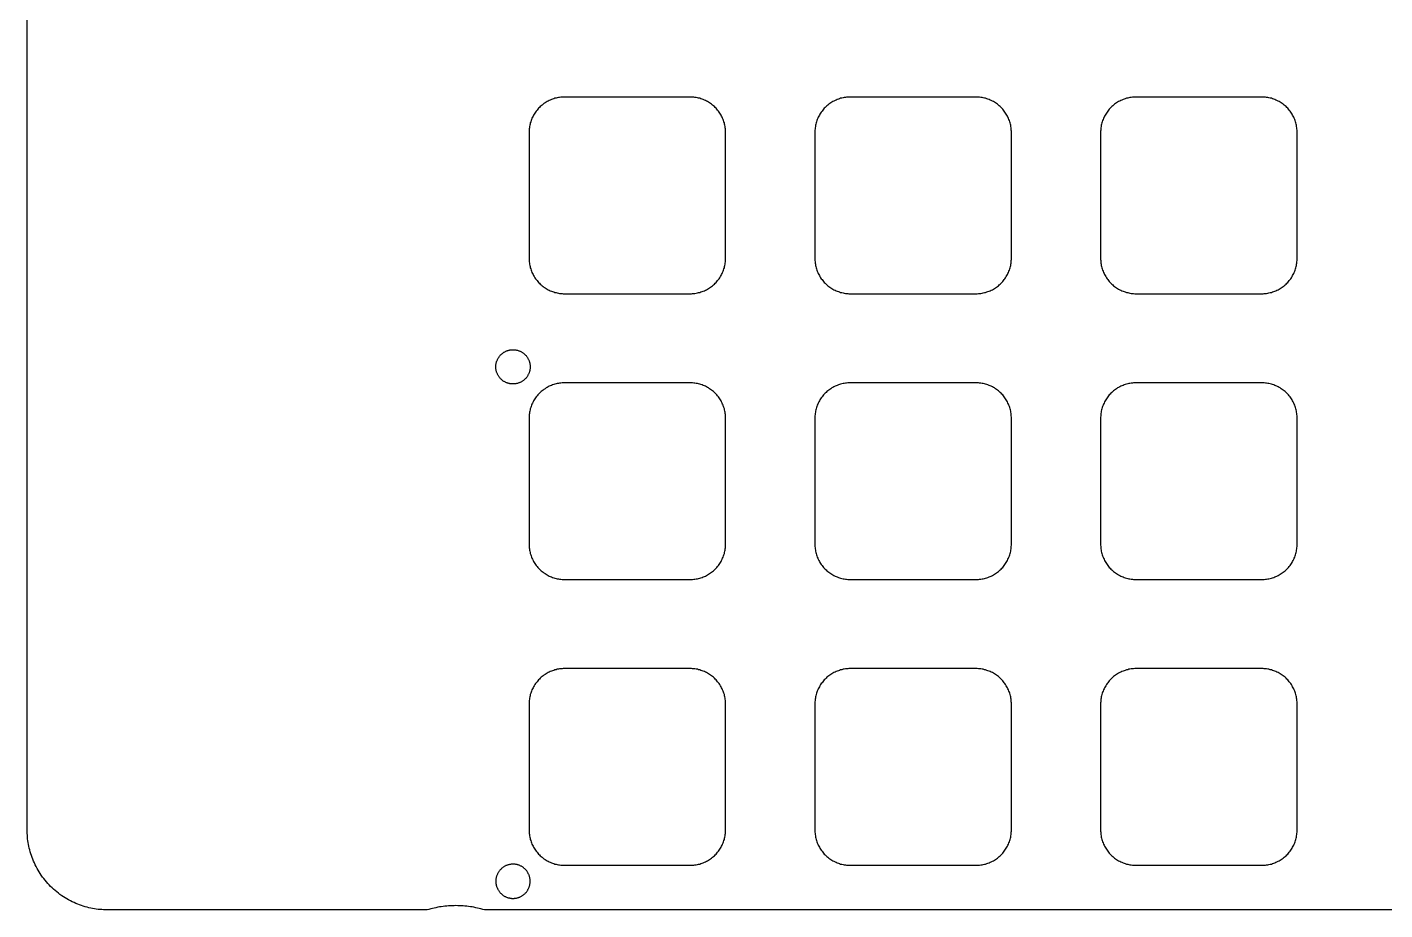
# Model space of a CAD drawing. Header units: millimetres. Extents: x -4 to 14, y 0 to 16.8.
# Drawn here: x -4 to 7.88, y 0 to 7.72 of the extents above; entities that cross this region are included whole.
import ezdxf

# ---------------------------------------------------------------- set-up
doc = ezdxf.new("R2010")
doc.units = ezdxf.units.MM
doc.header["$MEASUREMENT"] = 0
doc.layers.add('plot', color=254, linetype='Continuous', true_color=0xc6e0ff)

msp = doc.modelspace()

# ---------------------------------------------------------------- linework, layer by layer
at = {"layer": 'plot'}
for points in [[(-0.5, 0), (-3.3, 0), (-3.316, 0), (-3.331, 0.001), (-3.347, 0.002), (-3.363, 0.003), (-3.379, 0.004), (-3.395, 0.006), (-3.411, 0.009), (-3.427, 0.012), (-3.444, 0.015), (-3.46, 0.019), (-3.476, 0.023), (-3.493, 0.027), (-3.509, 0.032), (-3.525, 0.037), (-3.541, 0.043), (-3.558, 0.049), (-3.574, 0.056), (-3.59, 0.063), (-3.606, 0.07), (-3.622, 0.078), (-3.637, 0.087), (-3.653, 0.095), (-3.668, 0.104), (-3.683, 0.114), (-3.698, 0.124), (-3.713, 0.135), (-3.727, 0.145), (-3.741, 0.157), (-3.755, 0.168), (-3.769, 0.18), (-3.782, 0.192), (-3.795, 0.205), (-3.808, 0.218), (-3.82, 0.231), (-3.832, 0.245), (-3.843, 0.259), (-3.855, 0.273), (-3.865, 0.287), (-3.876, 0.302), (-3.886, 0.317), (-3.896, 0.332), (-3.905, 0.347), (-3.913, 0.363), (-3.922, 0.378), (-3.93, 0.394), (-3.937, 0.41), (-3.944, 0.426), (-3.951, 0.442), (-3.957, 0.459), (-3.963, 0.475), (-3.968, 0.491), (-3.973, 0.507), (-3.977, 0.524), (-3.981, 0.54), (-3.985, 0.556), (-3.988, 0.573), (-3.991, 0.589), (-3.994, 0.605), (-3.996, 0.621), (-3.997, 0.637), (-3.998, 0.653), (-3.999, 0.669), (-4, 0.684), (-4, 0.7), (-4, 16.148)], [(0.7, 7.11), (0.689, 7.11), (0.679, 7.109), (0.668, 7.108), (0.658, 7.107), (0.647, 7.105), (0.637, 7.104), (0.627, 7.101), (0.616, 7.099), (0.606, 7.095), (0.596, 7.092), (0.586, 7.088), (0.576, 7.084), (0.567, 7.08), (0.557, 7.075), (0.548, 7.07), (0.539, 7.065), (0.53, 7.059), (0.521, 7.053), (0.513, 7.047), (0.504, 7.04), (0.496, 7.034), (0.488, 7.027), (0.481, 7.019), (0.473, 7.012), (0.466, 7.004), (0.46, 6.996), (0.453, 6.987), (0.447, 6.979), (0.441, 6.97), (0.435, 6.961), (0.43, 6.952), (0.425, 6.943), (0.42, 6.933), (0.416, 6.924), (0.412, 6.914), (0.408, 6.904), (0.405, 6.894), (0.401, 6.884), (0.399, 6.873), (0.396, 6.863), (0.395, 6.853), (0.393, 6.842), (0.392, 6.832), (0.391, 6.821), (0.39, 6.811), (0.39, 6.8)], [(1.8, 7.11), (0.7, 7.11)], [(2.11, 6.8), (2.11, 6.811), (2.109, 6.821), (2.108, 6.832), (2.107, 6.842), (2.105, 6.853), (2.104, 6.863), (2.101, 6.873), (2.099, 6.884), (2.095, 6.894), (2.092, 6.904), (2.088, 6.914), (2.084, 6.924), (2.08, 6.933), (2.075, 6.943), (2.07, 6.952), (2.065, 6.961), (2.059, 6.97), (2.053, 6.979), (2.047, 6.987), (2.04, 6.996), (2.034, 7.004), (2.027, 7.012), (2.019, 7.019), (2.012, 7.027), (2.004, 7.034), (1.996, 7.04), (1.987, 7.047), (1.979, 7.053), (1.97, 7.059), (1.961, 7.065), (1.952, 7.07), (1.943, 7.075), (1.933, 7.08), (1.924, 7.084), (1.914, 7.088), (1.904, 7.092), (1.894, 7.095), (1.884, 7.099), (1.873, 7.101), (1.863, 7.104), (1.853, 7.105), (1.842, 7.107), (1.832, 7.108), (1.821, 7.109), (1.811, 7.11), (1.8, 7.11)], [(3.2, 7.11), (3.189, 7.11), (3.179, 7.109), (3.168, 7.108), (3.158, 7.107), (3.147, 7.105), (3.137, 7.104), (3.127, 7.101), (3.116, 7.099), (3.106, 7.095), (3.096, 7.092), (3.086, 7.088), (3.076, 7.084), (3.067, 7.08), (3.057, 7.075), (3.048, 7.07), (3.039, 7.065), (3.03, 7.059), (3.021, 7.053), (3.013, 7.047), (3.004, 7.04), (2.996, 7.034), (2.988, 7.027), (2.981, 7.019), (2.973, 7.012), (2.966, 7.004), (2.96, 6.996), (2.953, 6.987), (2.947, 6.979), (2.941, 6.97), (2.935, 6.961), (2.93, 6.952), (2.925, 6.943), (2.92, 6.933), (2.916, 6.924), (2.912, 6.914), (2.908, 6.904), (2.905, 6.894), (2.901, 6.884), (2.899, 6.873), (2.896, 6.863), (2.895, 6.853), (2.893, 6.842), (2.892, 6.832), (2.891, 6.821), (2.89, 6.811), (2.89, 6.8)], [(4.3, 7.11), (3.2, 7.11)], [(4.61, 6.8), (4.61, 6.811), (4.609, 6.821), (4.608, 6.832), (4.607, 6.842), (4.605, 6.853), (4.604, 6.863), (4.601, 6.873), (4.599, 6.884), (4.595, 6.894), (4.592, 6.904), (4.588, 6.914), (4.584, 6.924), (4.58, 6.933), (4.575, 6.943), (4.57, 6.952), (4.565, 6.961), (4.559, 6.97), (4.553, 6.979), (4.547, 6.987), (4.54, 6.996), (4.534, 7.004), (4.527, 7.012), (4.519, 7.019), (4.512, 7.027), (4.504, 7.034), (4.496, 7.04), (4.487, 7.047), (4.479, 7.053), (4.47, 7.059), (4.461, 7.065), (4.452, 7.07), (4.443, 7.075), (4.433, 7.08), (4.424, 7.084), (4.414, 7.088), (4.404, 7.092), (4.394, 7.095), (4.384, 7.099), (4.373, 7.101), (4.363, 7.104), (4.353, 7.105), (4.342, 7.107), (4.332, 7.108), (4.321, 7.109), (4.311, 7.11), (4.3, 7.11)], [(5.7, 7.11), (5.689, 7.11), (5.679, 7.109), (5.668, 7.108), (5.658, 7.107), (5.647, 7.105), (5.637, 7.104), (5.627, 7.101), (5.616, 7.099), (5.606, 7.095), (5.596, 7.092), (5.586, 7.088), (5.576, 7.084), (5.567, 7.08), (5.557, 7.075), (5.548, 7.07), (5.539, 7.065), (5.53, 7.059), (5.521, 7.053), (5.513, 7.047), (5.504, 7.04), (5.496, 7.034), (5.488, 7.027), (5.481, 7.019), (5.473, 7.012), (5.466, 7.004), (5.46, 6.996), (5.453, 6.987), (5.447, 6.979), (5.441, 6.97), (5.435, 6.961), (5.43, 6.952), (5.425, 6.943), (5.42, 6.933), (5.416, 6.924), (5.412, 6.914), (5.408, 6.904), (5.405, 6.894), (5.401, 6.884), (5.399, 6.873), (5.396, 6.863), (5.395, 6.853), (5.393, 6.842), (5.392, 6.832), (5.391, 6.821), (5.39, 6.811), (5.39, 6.8)], [(6.8, 7.11), (5.7, 7.11)], [(7.11, 6.8), (7.11, 6.811), (7.109, 6.821), (7.108, 6.832), (7.107, 6.842), (7.105, 6.853), (7.104, 6.863), (7.101, 6.873), (7.099, 6.884), (7.095, 6.894), (7.092, 6.904), (7.088, 6.914), (7.084, 6.924), (7.08, 6.933), (7.075, 6.943), (7.07, 6.952), (7.065, 6.961), (7.059, 6.97), (7.053, 6.979), (7.047, 6.987), (7.04, 6.996), (7.034, 7.004), (7.027, 7.012), (7.019, 7.019), (7.012, 7.027), (7.004, 7.034), (6.996, 7.04), (6.987, 7.047), (6.979, 7.053), (6.97, 7.059), (6.961, 7.065), (6.952, 7.07), (6.943, 7.075), (6.933, 7.08), (6.924, 7.084), (6.914, 7.088), (6.904, 7.092), (6.894, 7.095), (6.884, 7.099), (6.873, 7.101), (6.863, 7.104), (6.853, 7.105), (6.842, 7.107), (6.832, 7.108), (6.821, 7.109), (6.811, 7.11), (6.8, 7.11)], [(0.39, 6.8), (0.39, 5.7)], [(2.11, 5.7), (2.11, 6.8)], [(2.89, 6.8), (2.89, 5.7)], [(4.61, 5.7), (4.61, 6.8)], [(5.39, 6.8), (5.39, 5.7)], [(7.11, 5.7), (7.11, 6.8)], [(0.39, 5.7), (0.39, 5.689), (0.391, 5.679), (0.392, 5.668), (0.393, 5.658), (0.395, 5.647), (0.396, 5.637), (0.399, 5.627), (0.401, 5.616), (0.405, 5.606), (0.408, 5.596), (0.412, 5.586), (0.416, 5.576), (0.42, 5.567), (0.425, 5.557), (0.43, 5.548), (0.435, 5.539), (0.441, 5.53), (0.447, 5.521), (0.453, 5.513), (0.46, 5.504), (0.466, 5.496), (0.473, 5.488), (0.481, 5.481), (0.488, 5.473), (0.496, 5.466), (0.504, 5.46), (0.513, 5.453), (0.521, 5.447), (0.53, 5.441), (0.539, 5.435), (0.548, 5.43), (0.557, 5.425), (0.567, 5.42), (0.576, 5.416), (0.586, 5.412), (0.596, 5.408), (0.606, 5.405), (0.616, 5.401), (0.627, 5.399), (0.637, 5.396), (0.647, 5.395), (0.658, 5.393), (0.668, 5.392), (0.679, 5.391), (0.689, 5.39), (0.7, 5.39)], [(1.8, 5.39), (1.811, 5.39), (1.821, 5.391), (1.832, 5.392), (1.842, 5.393), (1.853, 5.395), (1.863, 5.396), (1.873, 5.399), (1.884, 5.401), (1.894, 5.405), (1.904, 5.408), (1.914, 5.412), (1.924, 5.416), (1.933, 5.42), (1.943, 5.425), (1.952, 5.43), (1.961, 5.435), (1.97, 5.441), (1.979, 5.447), (1.987, 5.453), (1.996, 5.46), (2.004, 5.466), (2.012, 5.473), (2.019, 5.481), (2.027, 5.488), (2.034, 5.496), (2.04, 5.504), (2.047, 5.513), (2.053, 5.521), (2.059, 5.53), (2.065, 5.539), (2.07, 5.548), (2.075, 5.557), (2.08, 5.567), (2.084, 5.576), (2.088, 5.586), (2.092, 5.596), (2.095, 5.606), (2.099, 5.616), (2.101, 5.627), (2.104, 5.637), (2.105, 5.647), (2.107, 5.658), (2.108, 5.668), (2.109, 5.679), (2.11, 5.689), (2.11, 5.7)], [(2.89, 5.7), (2.89, 5.689), (2.891, 5.679), (2.892, 5.668), (2.893, 5.658), (2.895, 5.647), (2.896, 5.637), (2.899, 5.627), (2.901, 5.616), (2.905, 5.606), (2.908, 5.596), (2.912, 5.586), (2.916, 5.576), (2.92, 5.567), (2.925, 5.557), (2.93, 5.548), (2.935, 5.539), (2.941, 5.53), (2.947, 5.521), (2.953, 5.513), (2.96, 5.504), (2.966, 5.496), (2.973, 5.488), (2.981, 5.481), (2.988, 5.473), (2.996, 5.466), (3.004, 5.46), (3.013, 5.453), (3.021, 5.447), (3.03, 5.441), (3.039, 5.435), (3.048, 5.43), (3.057, 5.425), (3.067, 5.42), (3.076, 5.416), (3.086, 5.412), (3.096, 5.408), (3.106, 5.405), (3.116, 5.401), (3.127, 5.399), (3.137, 5.396), (3.147, 5.395), (3.158, 5.393), (3.168, 5.392), (3.179, 5.391), (3.189, 5.39), (3.2, 5.39)], [(4.3, 5.39), (4.311, 5.39), (4.321, 5.391), (4.332, 5.392), (4.342, 5.393), (4.353, 5.395), (4.363, 5.396), (4.373, 5.399), (4.384, 5.401), (4.394, 5.405), (4.404, 5.408), (4.414, 5.412), (4.424, 5.416), (4.433, 5.42), (4.443, 5.425), (4.452, 5.43), (4.461, 5.435), (4.47, 5.441), (4.479, 5.447), (4.487, 5.453), (4.496, 5.46), (4.504, 5.466), (4.512, 5.473), (4.519, 5.481), (4.527, 5.488), (4.534, 5.496), (4.54, 5.504), (4.547, 5.513), (4.553, 5.521), (4.559, 5.53), (4.565, 5.539), (4.57, 5.548), (4.575, 5.557), (4.58, 5.567), (4.584, 5.576), (4.588, 5.586), (4.592, 5.596), (4.595, 5.606), (4.599, 5.616), (4.601, 5.627), (4.604, 5.637), (4.605, 5.647), (4.607, 5.658), (4.608, 5.668), (4.609, 5.679), (4.61, 5.689), (4.61, 5.7)], [(5.39, 5.7), (5.39, 5.689), (5.391, 5.679), (5.392, 5.668), (5.393, 5.658), (5.395, 5.647), (5.396, 5.637), (5.399, 5.627), (5.401, 5.616), (5.405, 5.606), (5.408, 5.596), (5.412, 5.586), (5.416, 5.576), (5.42, 5.567), (5.425, 5.557), (5.43, 5.548), (5.435, 5.539), (5.441, 5.53), (5.447, 5.521), (5.453, 5.513), (5.46, 5.504), (5.466, 5.496), (5.473, 5.488), (5.481, 5.481), (5.488, 5.473), (5.496, 5.466), (5.504, 5.46), (5.513, 5.453), (5.521, 5.447), (5.53, 5.441), (5.539, 5.435), (5.548, 5.43), (5.557, 5.425), (5.567, 5.42), (5.576, 5.416), (5.586, 5.412), (5.596, 5.408), (5.606, 5.405), (5.616, 5.401), (5.627, 5.399), (5.637, 5.396), (5.647, 5.395), (5.658, 5.393), (5.668, 5.392), (5.679, 5.391), (5.689, 5.39), (5.7, 5.39)], [(6.8, 5.39), (6.811, 5.39), (6.821, 5.391), (6.832, 5.392), (6.842, 5.393), (6.853, 5.395), (6.863, 5.396), (6.873, 5.399), (6.884, 5.401), (6.894, 5.405), (6.904, 5.408), (6.914, 5.412), (6.924, 5.416), (6.933, 5.42), (6.943, 5.425), (6.952, 5.43), (6.961, 5.435), (6.97, 5.441), (6.979, 5.447), (6.987, 5.453), (6.996, 5.46), (7.004, 5.466), (7.012, 5.473), (7.019, 5.481), (7.027, 5.488), (7.034, 5.496), (7.04, 5.504), (7.047, 5.513), (7.053, 5.521), (7.059, 5.53), (7.065, 5.539), (7.07, 5.548), (7.075, 5.557), (7.08, 5.567), (7.084, 5.576), (7.088, 5.586), (7.092, 5.596), (7.095, 5.606), (7.099, 5.616), (7.101, 5.627), (7.104, 5.637), (7.105, 5.647), (7.107, 5.658), (7.108, 5.668), (7.109, 5.679), (7.11, 5.689), (7.11, 5.7)], [(0.7, 5.39), (1.8, 5.39)], [(3.2, 5.39), (4.3, 5.39)], [(5.7, 5.39), (6.8, 5.39)], [(0.1, 4.75), (0.1, 4.755), (0.1, 4.76), (0.101, 4.766), (0.101, 4.771), (0.102, 4.776), (0.103, 4.781), (0.104, 4.786), (0.106, 4.791), (0.107, 4.796), (0.109, 4.801), (0.111, 4.806), (0.113, 4.811), (0.115, 4.815), (0.117, 4.82), (0.12, 4.825), (0.123, 4.829), (0.125, 4.833), (0.128, 4.838), (0.131, 4.842), (0.135, 4.846), (0.138, 4.85), (0.142, 4.854), (0.145, 4.857), (0.149, 4.861), (0.153, 4.864), (0.157, 4.868), (0.161, 4.871), (0.165, 4.874), (0.17, 4.877), (0.174, 4.879), (0.179, 4.882), (0.183, 4.884), (0.188, 4.887), (0.193, 4.889), (0.198, 4.891), (0.203, 4.892), (0.208, 4.894), (0.213, 4.895), (0.218, 4.896), (0.223, 4.898), (0.228, 4.898), (0.233, 4.899), (0.238, 4.9), (0.243, 4.9), (0.249, 4.9), (0.254, 4.9), (0.259, 4.9), (0.264, 4.899), (0.269, 4.899), (0.275, 4.898), (0.28, 4.897), (0.285, 4.896), (0.29, 4.895), (0.295, 4.893), (0.3, 4.891), (0.305, 4.89), (0.31, 4.888), (0.314, 4.886), (0.319, 4.883), (0.323, 4.881), (0.328, 4.878), (0.332, 4.875), (0.337, 4.872), (0.341, 4.869), (0.345, 4.866), (0.349, 4.863), (0.353, 4.859), (0.357, 4.856), (0.36, 4.852), (0.364, 4.848), (0.367, 4.844), (0.37, 4.84), (0.373, 4.836), (0.376, 4.831), (0.379, 4.827), (0.381, 4.822), (0.384, 4.818), (0.386, 4.813), (0.388, 4.808), (0.39, 4.803), (0.392, 4.799), (0.394, 4.794), (0.395, 4.789), (0.396, 4.784), (0.397, 4.778), (0.398, 4.773), (0.399, 4.768), (0.399, 4.763), (0.4, 4.758), (0.4, 4.753), (0.4, 4.747), (0.4, 4.742), (0.399, 4.737), (0.399, 4.732), (0.398, 4.727), (0.397, 4.722), (0.396, 4.716), (0.395, 4.711), (0.394, 4.706), (0.392, 4.701), (0.39, 4.697), (0.388, 4.692), (0.386, 4.687), (0.384, 4.682), (0.381, 4.678), (0.379, 4.673), (0.376, 4.669), (0.373, 4.664), (0.37, 4.66), (0.367, 4.656), (0.364, 4.652), (0.36, 4.648), (0.357, 4.644), (0.353, 4.641), (0.349, 4.637), (0.345, 4.634), (0.341, 4.631), (0.337, 4.628), (0.332, 4.625), (0.328, 4.622), (0.323, 4.619), (0.319, 4.617), (0.314, 4.614), (0.31, 4.612), (0.305, 4.61), (0.3, 4.609), (0.295, 4.607), (0.29, 4.605), (0.285, 4.604), (0.28, 4.603), (0.275, 4.602), (0.269, 4.601), (0.264, 4.601), (0.259, 4.6), (0.254, 4.6), (0.249, 4.6), (0.243, 4.6), (0.238, 4.6), (0.233, 4.601), (0.228, 4.602), (0.223, 4.602), (0.218, 4.604), (0.213, 4.605), (0.208, 4.606), (0.203, 4.608), (0.198, 4.609), (0.193, 4.611), (0.188, 4.613), (0.183, 4.616), (0.179, 4.618), (0.174, 4.621), (0.17, 4.623), (0.165, 4.626), (0.161, 4.629), (0.157, 4.632), (0.153, 4.636), (0.149, 4.639), (0.145, 4.643), (0.142, 4.646), (0.138, 4.65), (0.135, 4.654), (0.131, 4.658), (0.128, 4.662), (0.125, 4.667), (0.123, 4.671), (0.12, 4.675), (0.117, 4.68), (0.115, 4.685), (0.113, 4.689), (0.111, 4.694), (0.109, 4.699), (0.107, 4.704), (0.106, 4.709), (0.104, 4.714), (0.103, 4.719), (0.102, 4.724), (0.101, 4.729), (0.101, 4.734), (0.1, 4.74), (0.1, 4.745), (0.1, 4.75)], [(0.7, 4.61), (0.689, 4.61), (0.679, 4.609), (0.668, 4.608), (0.658, 4.607), (0.647, 4.605), (0.637, 4.604), (0.627, 4.601), (0.616, 4.599), (0.606, 4.595), (0.596, 4.592), (0.586, 4.588), (0.576, 4.584), (0.567, 4.58), (0.557, 4.575), (0.548, 4.57), (0.539, 4.565), (0.53, 4.559), (0.521, 4.553), (0.513, 4.547), (0.504, 4.54), (0.496, 4.534), (0.488, 4.527), (0.481, 4.519), (0.473, 4.512), (0.466, 4.504), (0.46, 4.496), (0.453, 4.487), (0.447, 4.479), (0.441, 4.47), (0.435, 4.461), (0.43, 4.452), (0.425, 4.443), (0.42, 4.433), (0.416, 4.424), (0.412, 4.414), (0.408, 4.404), (0.405, 4.394), (0.401, 4.384), (0.399, 4.373), (0.396, 4.363), (0.395, 4.353), (0.393, 4.342), (0.392, 4.332), (0.391, 4.321), (0.39, 4.311), (0.39, 4.3)], [(1.8, 4.61), (0.7, 4.61)], [(2.11, 4.3), (2.11, 4.311), (2.109, 4.321), (2.108, 4.332), (2.107, 4.342), (2.105, 4.353), (2.104, 4.363), (2.101, 4.373), (2.099, 4.384), (2.095, 4.394), (2.092, 4.404), (2.088, 4.414), (2.084, 4.424), (2.08, 4.433), (2.075, 4.443), (2.07, 4.452), (2.065, 4.461), (2.059, 4.47), (2.053, 4.479), (2.047, 4.487), (2.04, 4.496), (2.034, 4.504), (2.027, 4.512), (2.019, 4.519), (2.012, 4.527), (2.004, 4.534), (1.996, 4.54), (1.987, 4.547), (1.979, 4.553), (1.97, 4.559), (1.961, 4.565), (1.952, 4.57), (1.943, 4.575), (1.933, 4.58), (1.924, 4.584), (1.914, 4.588), (1.904, 4.592), (1.894, 4.595), (1.884, 4.599), (1.873, 4.601), (1.863, 4.604), (1.853, 4.605), (1.842, 4.607), (1.832, 4.608), (1.821, 4.609), (1.811, 4.61), (1.8, 4.61)], [(3.2, 4.61), (3.189, 4.61), (3.179, 4.609), (3.168, 4.608), (3.158, 4.607), (3.147, 4.605), (3.137, 4.604), (3.127, 4.601), (3.116, 4.599), (3.106, 4.595), (3.096, 4.592), (3.086, 4.588), (3.076, 4.584), (3.067, 4.58), (3.057, 4.575), (3.048, 4.57), (3.039, 4.565), (3.03, 4.559), (3.021, 4.553), (3.013, 4.547), (3.004, 4.54), (2.996, 4.534), (2.988, 4.527), (2.981, 4.519), (2.973, 4.512), (2.966, 4.504), (2.96, 4.496), (2.953, 4.487), (2.947, 4.479), (2.941, 4.47), (2.935, 4.461), (2.93, 4.452), (2.925, 4.443), (2.92, 4.433), (2.916, 4.424), (2.912, 4.414), (2.908, 4.404), (2.905, 4.394), (2.901, 4.384), (2.899, 4.373), (2.896, 4.363), (2.895, 4.353), (2.893, 4.342), (2.892, 4.332), (2.891, 4.321), (2.89, 4.311), (2.89, 4.3)], [(4.3, 4.61), (3.2, 4.61)], [(4.61, 4.3), (4.61, 4.311), (4.609, 4.321), (4.608, 4.332), (4.607, 4.342), (4.605, 4.353), (4.604, 4.363), (4.601, 4.373), (4.599, 4.384), (4.595, 4.394), (4.592, 4.404), (4.588, 4.414), (4.584, 4.424), (4.58, 4.433), (4.575, 4.443), (4.57, 4.452), (4.565, 4.461), (4.559, 4.47), (4.553, 4.479), (4.547, 4.487), (4.54, 4.496), (4.534, 4.504), (4.527, 4.512), (4.519, 4.519), (4.512, 4.527), (4.504, 4.534), (4.496, 4.54), (4.487, 4.547), (4.479, 4.553), (4.47, 4.559), (4.461, 4.565), (4.452, 4.57), (4.443, 4.575), (4.433, 4.58), (4.424, 4.584), (4.414, 4.588), (4.404, 4.592), (4.394, 4.595), (4.384, 4.599), (4.373, 4.601), (4.363, 4.604), (4.353, 4.605), (4.342, 4.607), (4.332, 4.608), (4.321, 4.609), (4.311, 4.61), (4.3, 4.61)], [(5.7, 4.61), (5.689, 4.61), (5.679, 4.609), (5.668, 4.608), (5.658, 4.607), (5.647, 4.605), (5.637, 4.604), (5.627, 4.601), (5.616, 4.599), (5.606, 4.595), (5.596, 4.592), (5.586, 4.588), (5.576, 4.584), (5.567, 4.58), (5.557, 4.575), (5.548, 4.57), (5.539, 4.565), (5.53, 4.559), (5.521, 4.553), (5.513, 4.547), (5.504, 4.54), (5.496, 4.534), (5.488, 4.527), (5.481, 4.519), (5.473, 4.512), (5.466, 4.504), (5.46, 4.496), (5.453, 4.487), (5.447, 4.479), (5.441, 4.47), (5.435, 4.461), (5.43, 4.452), (5.425, 4.443), (5.42, 4.433), (5.416, 4.424), (5.412, 4.414), (5.408, 4.404), (5.405, 4.394), (5.401, 4.384), (5.399, 4.373), (5.396, 4.363), (5.395, 4.353), (5.393, 4.342), (5.392, 4.332), (5.391, 4.321), (5.39, 4.311), (5.39, 4.3)], [(6.8, 4.61), (5.7, 4.61)], [(7.11, 4.3), (7.11, 4.311), (7.109, 4.321), (7.108, 4.332), (7.107, 4.342), (7.105, 4.353), (7.104, 4.363), (7.101, 4.373), (7.099, 4.384), (7.095, 4.394), (7.092, 4.404), (7.088, 4.414), (7.084, 4.424), (7.08, 4.433), (7.075, 4.443), (7.07, 4.452), (7.065, 4.461), (7.059, 4.47), (7.053, 4.479), (7.047, 4.487), (7.04, 4.496), (7.034, 4.504), (7.027, 4.512), (7.019, 4.519), (7.012, 4.527), (7.004, 4.534), (6.996, 4.54), (6.987, 4.547), (6.979, 4.553), (6.97, 4.559), (6.961, 4.565), (6.952, 4.57), (6.943, 4.575), (6.933, 4.58), (6.924, 4.584), (6.914, 4.588), (6.904, 4.592), (6.894, 4.595), (6.884, 4.599), (6.873, 4.601), (6.863, 4.604), (6.853, 4.605), (6.842, 4.607), (6.832, 4.608), (6.821, 4.609), (6.811, 4.61), (6.8, 4.61)], [(0.39, 4.3), (0.39, 3.2)], [(2.11, 3.2), (2.11, 4.3)], [(2.89, 4.3), (2.89, 3.2)], [(4.61, 3.2), (4.61, 4.3)], [(5.39, 4.3), (5.39, 3.2)], [(7.11, 3.2), (7.11, 4.3)], [(0.39, 3.2), (0.39, 3.189), (0.391, 3.179), (0.392, 3.168), (0.393, 3.158), (0.395, 3.147), (0.396, 3.137), (0.399, 3.127), (0.401, 3.116), (0.405, 3.106), (0.408, 3.096), (0.412, 3.086), (0.416, 3.076), (0.42, 3.067), (0.425, 3.057), (0.43, 3.048), (0.435, 3.039), (0.441, 3.03), (0.447, 3.021), (0.453, 3.013), (0.46, 3.004), (0.466, 2.996), (0.473, 2.988), (0.481, 2.981), (0.488, 2.973), (0.496, 2.966), (0.504, 2.96), (0.513, 2.953), (0.521, 2.947), (0.53, 2.941), (0.539, 2.935), (0.548, 2.93), (0.557, 2.925), (0.567, 2.92), (0.576, 2.916), (0.586, 2.912), (0.596, 2.908), (0.606, 2.905), (0.616, 2.901), (0.627, 2.899), (0.637, 2.896), (0.647, 2.895), (0.658, 2.893), (0.668, 2.892), (0.679, 2.891), (0.689, 2.89), (0.7, 2.89)], [(1.8, 2.89), (1.811, 2.89), (1.821, 2.891), (1.832, 2.892), (1.842, 2.893), (1.853, 2.895), (1.863, 2.896), (1.873, 2.899), (1.884, 2.901), (1.894, 2.905), (1.904, 2.908), (1.914, 2.912), (1.924, 2.916), (1.933, 2.92), (1.943, 2.925), (1.952, 2.93), (1.961, 2.935), (1.97, 2.941), (1.979, 2.947), (1.987, 2.953), (1.996, 2.96), (2.004, 2.966), (2.012, 2.973), (2.019, 2.981), (2.027, 2.988), (2.034, 2.996), (2.04, 3.004), (2.047, 3.013), (2.053, 3.021), (2.059, 3.03), (2.065, 3.039), (2.07, 3.048), (2.075, 3.057), (2.08, 3.067), (2.084, 3.076), (2.088, 3.086), (2.092, 3.096), (2.095, 3.106), (2.099, 3.116), (2.101, 3.127), (2.104, 3.137), (2.105, 3.147), (2.107, 3.158), (2.108, 3.168), (2.109, 3.179), (2.11, 3.189), (2.11, 3.2)], [(2.89, 3.2), (2.89, 3.189), (2.891, 3.179), (2.892, 3.168), (2.893, 3.158), (2.895, 3.147), (2.896, 3.137), (2.899, 3.127), (2.901, 3.116), (2.905, 3.106), (2.908, 3.096), (2.912, 3.086), (2.916, 3.076), (2.92, 3.067), (2.925, 3.057), (2.93, 3.048), (2.935, 3.039), (2.941, 3.03), (2.947, 3.021), (2.953, 3.013), (2.96, 3.004), (2.966, 2.996), (2.973, 2.988), (2.981, 2.981), (2.988, 2.973), (2.996, 2.966), (3.004, 2.96), (3.013, 2.953), (3.021, 2.947), (3.03, 2.941), (3.039, 2.935), (3.048, 2.93), (3.057, 2.925), (3.067, 2.92), (3.076, 2.916), (3.086, 2.912), (3.096, 2.908), (3.106, 2.905), (3.116, 2.901), (3.127, 2.899), (3.137, 2.896), (3.147, 2.895), (3.158, 2.893), (3.168, 2.892), (3.179, 2.891), (3.189, 2.89), (3.2, 2.89)], [(4.3, 2.89), (4.311, 2.89), (4.321, 2.891), (4.332, 2.892), (4.342, 2.893), (4.353, 2.895), (4.363, 2.896), (4.373, 2.899), (4.384, 2.901), (4.394, 2.905), (4.404, 2.908), (4.414, 2.912), (4.424, 2.916), (4.433, 2.92), (4.443, 2.925), (4.452, 2.93), (4.461, 2.935), (4.47, 2.941), (4.479, 2.947), (4.487, 2.953), (4.496, 2.96), (4.504, 2.966), (4.512, 2.973), (4.519, 2.981), (4.527, 2.988), (4.534, 2.996), (4.54, 3.004), (4.547, 3.013), (4.553, 3.021), (4.559, 3.03), (4.565, 3.039), (4.57, 3.048), (4.575, 3.057), (4.58, 3.067), (4.584, 3.076), (4.588, 3.086), (4.592, 3.096), (4.595, 3.106), (4.599, 3.116), (4.601, 3.127), (4.604, 3.137), (4.605, 3.147), (4.607, 3.158), (4.608, 3.168), (4.609, 3.179), (4.61, 3.189), (4.61, 3.2)], [(5.39, 3.2), (5.39, 3.189), (5.391, 3.179), (5.392, 3.168), (5.393, 3.158), (5.395, 3.147), (5.396, 3.137), (5.399, 3.127), (5.401, 3.116), (5.405, 3.106), (5.408, 3.096), (5.412, 3.086), (5.416, 3.076), (5.42, 3.067), (5.425, 3.057), (5.43, 3.048), (5.435, 3.039), (5.441, 3.03), (5.447, 3.021), (5.453, 3.013), (5.46, 3.004), (5.466, 2.996), (5.473, 2.988), (5.481, 2.981), (5.488, 2.973), (5.496, 2.966), (5.504, 2.96), (5.513, 2.953), (5.521, 2.947), (5.53, 2.941), (5.539, 2.935), (5.548, 2.93), (5.557, 2.925), (5.567, 2.92), (5.576, 2.916), (5.586, 2.912), (5.596, 2.908), (5.606, 2.905), (5.616, 2.901), (5.627, 2.899), (5.637, 2.896), (5.647, 2.895), (5.658, 2.893), (5.668, 2.892), (5.679, 2.891), (5.689, 2.89), (5.7, 2.89)], [(6.8, 2.89), (6.811, 2.89), (6.821, 2.891), (6.832, 2.892), (6.842, 2.893), (6.853, 2.895), (6.863, 2.896), (6.873, 2.899), (6.884, 2.901), (6.894, 2.905), (6.904, 2.908), (6.914, 2.912), (6.924, 2.916), (6.933, 2.92), (6.943, 2.925), (6.952, 2.93), (6.961, 2.935), (6.97, 2.941), (6.979, 2.947), (6.987, 2.953), (6.996, 2.96), (7.004, 2.966), (7.012, 2.973), (7.019, 2.981), (7.027, 2.988), (7.034, 2.996), (7.04, 3.004), (7.047, 3.013), (7.053, 3.021), (7.059, 3.03), (7.065, 3.039), (7.07, 3.048), (7.075, 3.057), (7.08, 3.067), (7.084, 3.076), (7.088, 3.086), (7.092, 3.096), (7.095, 3.106), (7.099, 3.116), (7.101, 3.127), (7.104, 3.137), (7.105, 3.147), (7.107, 3.158), (7.108, 3.168), (7.109, 3.179), (7.11, 3.189), (7.11, 3.2)], [(0.7, 2.89), (1.8, 2.89)], [(3.2, 2.89), (4.3, 2.89)], [(5.7, 2.89), (6.8, 2.89)], [(0.7, 2.11), (0.689, 2.11), (0.679, 2.109), (0.668, 2.108), (0.658, 2.107), (0.647, 2.105), (0.637, 2.104), (0.627, 2.101), (0.616, 2.099), (0.606, 2.095), (0.596, 2.092), (0.586, 2.088), (0.576, 2.084), (0.567, 2.08), (0.557, 2.075), (0.548, 2.07), (0.539, 2.065), (0.53, 2.059), (0.521, 2.053), (0.513, 2.047), (0.504, 2.04), (0.496, 2.034), (0.488, 2.027), (0.481, 2.019), (0.473, 2.012), (0.466, 2.004), (0.46, 1.996), (0.453, 1.987), (0.447, 1.979), (0.441, 1.97), (0.435, 1.961), (0.43, 1.952), (0.425, 1.943), (0.42, 1.933), (0.416, 1.924), (0.412, 1.914), (0.408, 1.904), (0.405, 1.894), (0.401, 1.884), (0.399, 1.873), (0.396, 1.863), (0.395, 1.853), (0.393, 1.842), (0.392, 1.832), (0.391, 1.821), (0.39, 1.811), (0.39, 1.8)], [(1.8, 2.11), (0.7, 2.11)], [(2.11, 1.8), (2.11, 1.811), (2.109, 1.821), (2.108, 1.832), (2.107, 1.842), (2.105, 1.853), (2.104, 1.863), (2.101, 1.873), (2.099, 1.884), (2.095, 1.894), (2.092, 1.904), (2.088, 1.914), (2.084, 1.924), (2.08, 1.933), (2.075, 1.943), (2.07, 1.952), (2.065, 1.961), (2.059, 1.97), (2.053, 1.979), (2.047, 1.987), (2.04, 1.996), (2.034, 2.004), (2.027, 2.012), (2.019, 2.019), (2.012, 2.027), (2.004, 2.034), (1.996, 2.04), (1.987, 2.047), (1.979, 2.053), (1.97, 2.059), (1.961, 2.065), (1.952, 2.07), (1.943, 2.075), (1.933, 2.08), (1.924, 2.084), (1.914, 2.088), (1.904, 2.092), (1.894, 2.095), (1.884, 2.099), (1.873, 2.101), (1.863, 2.104), (1.853, 2.105), (1.842, 2.107), (1.832, 2.108), (1.821, 2.109), (1.811, 2.11), (1.8, 2.11)], [(3.2, 2.11), (3.189, 2.11), (3.179, 2.109), (3.168, 2.108), (3.158, 2.107), (3.147, 2.105), (3.137, 2.104), (3.127, 2.101), (3.116, 2.099), (3.106, 2.095), (3.096, 2.092), (3.086, 2.088), (3.076, 2.084), (3.067, 2.08), (3.057, 2.075), (3.048, 2.07), (3.039, 2.065), (3.03, 2.059), (3.021, 2.053), (3.013, 2.047), (3.004, 2.04), (2.996, 2.034), (2.988, 2.027), (2.981, 2.019), (2.973, 2.012), (2.966, 2.004), (2.96, 1.996), (2.953, 1.987), (2.947, 1.979), (2.941, 1.97), (2.935, 1.961), (2.93, 1.952), (2.925, 1.943), (2.92, 1.933), (2.916, 1.924), (2.912, 1.914), (2.908, 1.904), (2.905, 1.894), (2.901, 1.884), (2.899, 1.873), (2.896, 1.863), (2.895, 1.853), (2.893, 1.842), (2.892, 1.832), (2.891, 1.821), (2.89, 1.811), (2.89, 1.8)], [(4.3, 2.11), (3.2, 2.11)], [(4.61, 1.8), (4.61, 1.811), (4.609, 1.821), (4.608, 1.832), (4.607, 1.842), (4.605, 1.853), (4.604, 1.863), (4.601, 1.873), (4.599, 1.884), (4.595, 1.894), (4.592, 1.904), (4.588, 1.914), (4.584, 1.924), (4.58, 1.933), (4.575, 1.943), (4.57, 1.952), (4.565, 1.961), (4.559, 1.97), (4.553, 1.979), (4.547, 1.987), (4.54, 1.996), (4.534, 2.004), (4.527, 2.012), (4.519, 2.019), (4.512, 2.027), (4.504, 2.034), (4.496, 2.04), (4.487, 2.047), (4.479, 2.053), (4.47, 2.059), (4.461, 2.065), (4.452, 2.07), (4.443, 2.075), (4.433, 2.08), (4.424, 2.084), (4.414, 2.088), (4.404, 2.092), (4.394, 2.095), (4.384, 2.099), (4.373, 2.101), (4.363, 2.104), (4.353, 2.105), (4.342, 2.107), (4.332, 2.108), (4.321, 2.109), (4.311, 2.11), (4.3, 2.11)], [(5.7, 2.11), (5.689, 2.11), (5.679, 2.109), (5.668, 2.108), (5.658, 2.107), (5.647, 2.105), (5.637, 2.104), (5.627, 2.101), (5.616, 2.099), (5.606, 2.095), (5.596, 2.092), (5.586, 2.088), (5.576, 2.084), (5.567, 2.08), (5.557, 2.075), (5.548, 2.07), (5.539, 2.065), (5.53, 2.059), (5.521, 2.053), (5.513, 2.047), (5.504, 2.04), (5.496, 2.034), (5.488, 2.027), (5.481, 2.019), (5.473, 2.012), (5.466, 2.004), (5.46, 1.996), (5.453, 1.987), (5.447, 1.979), (5.441, 1.97), (5.435, 1.961), (5.43, 1.952), (5.425, 1.943), (5.42, 1.933), (5.416, 1.924), (5.412, 1.914), (5.408, 1.904), (5.405, 1.894), (5.401, 1.884), (5.399, 1.873), (5.396, 1.863), (5.395, 1.853), (5.393, 1.842), (5.392, 1.832), (5.391, 1.821), (5.39, 1.811), (5.39, 1.8)], [(6.8, 2.11), (5.7, 2.11)], [(7.11, 1.8), (7.11, 1.811), (7.109, 1.821), (7.108, 1.832), (7.107, 1.842), (7.105, 1.853), (7.104, 1.863), (7.101, 1.873), (7.099, 1.884), (7.095, 1.894), (7.092, 1.904), (7.088, 1.914), (7.084, 1.924), (7.08, 1.933), (7.075, 1.943), (7.07, 1.952), (7.065, 1.961), (7.059, 1.97), (7.053, 1.979), (7.047, 1.987), (7.04, 1.996), (7.034, 2.004), (7.027, 2.012), (7.019, 2.019), (7.012, 2.027), (7.004, 2.034), (6.996, 2.04), (6.987, 2.047), (6.979, 2.053), (6.97, 2.059), (6.961, 2.065), (6.952, 2.07), (6.943, 2.075), (6.933, 2.08), (6.924, 2.084), (6.914, 2.088), (6.904, 2.092), (6.894, 2.095), (6.884, 2.099), (6.873, 2.101), (6.863, 2.104), (6.853, 2.105), (6.842, 2.107), (6.832, 2.108), (6.821, 2.109), (6.811, 2.11), (6.8, 2.11)], [(0.39, 1.8), (0.39, 0.7)], [(2.11, 0.7), (2.11, 1.8)], [(2.89, 1.8), (2.89, 0.7)], [(4.61, 0.7), (4.61, 1.8)], [(5.39, 1.8), (5.39, 0.7)], [(7.11, 0.7), (7.11, 1.8)], [(0.39, 0.7), (0.39, 0.689), (0.391, 0.679), (0.392, 0.668), (0.393, 0.658), (0.395, 0.647), (0.396, 0.637), (0.399, 0.627), (0.401, 0.616), (0.405, 0.606), (0.408, 0.596), (0.412, 0.586), (0.416, 0.576), (0.42, 0.567), (0.425, 0.557), (0.43, 0.548), (0.435, 0.539), (0.441, 0.53), (0.447, 0.521), (0.453, 0.513), (0.46, 0.504), (0.466, 0.496), (0.473, 0.488), (0.481, 0.481), (0.488, 0.473), (0.496, 0.466), (0.504, 0.46), (0.513, 0.453), (0.521, 0.447), (0.53, 0.441), (0.539, 0.435), (0.548, 0.43), (0.557, 0.425), (0.567, 0.42), (0.576, 0.416), (0.586, 0.412), (0.596, 0.408), (0.606, 0.405), (0.616, 0.401), (0.627, 0.399), (0.637, 0.396), (0.647, 0.395), (0.658, 0.393), (0.668, 0.392), (0.679, 0.391), (0.689, 0.39), (0.7, 0.39)], [(1.8, 0.39), (1.811, 0.39), (1.821, 0.391), (1.832, 0.392), (1.842, 0.393), (1.853, 0.395), (1.863, 0.396), (1.873, 0.399), (1.884, 0.401), (1.894, 0.405), (1.904, 0.408), (1.914, 0.412), (1.924, 0.416), (1.933, 0.42), (1.943, 0.425), (1.952, 0.43), (1.961, 0.435), (1.97, 0.441), (1.979, 0.447), (1.987, 0.453), (1.996, 0.46), (2.004, 0.466), (2.012, 0.473), (2.019, 0.481), (2.027, 0.488), (2.034, 0.496), (2.04, 0.504), (2.047, 0.513), (2.053, 0.521), (2.059, 0.53), (2.065, 0.539), (2.07, 0.548), (2.075, 0.557), (2.08, 0.567), (2.084, 0.576), (2.088, 0.586), (2.092, 0.596), (2.095, 0.606), (2.099, 0.616), (2.101, 0.627), (2.104, 0.637), (2.105, 0.647), (2.107, 0.658), (2.108, 0.668), (2.109, 0.679), (2.11, 0.689), (2.11, 0.7)], [(2.89, 0.7), (2.89, 0.689), (2.891, 0.679), (2.892, 0.668), (2.893, 0.658), (2.895, 0.647), (2.896, 0.637), (2.899, 0.627), (2.901, 0.616), (2.905, 0.606), (2.908, 0.596), (2.912, 0.586), (2.916, 0.576), (2.92, 0.567), (2.925, 0.557), (2.93, 0.548), (2.935, 0.539), (2.941, 0.53), (2.947, 0.521), (2.953, 0.513), (2.96, 0.504), (2.966, 0.496), (2.973, 0.488), (2.981, 0.481), (2.988, 0.473), (2.996, 0.466), (3.004, 0.46), (3.013, 0.453), (3.021, 0.447), (3.03, 0.441), (3.039, 0.435), (3.048, 0.43), (3.057, 0.425), (3.067, 0.42), (3.076, 0.416), (3.086, 0.412), (3.096, 0.408), (3.106, 0.405), (3.116, 0.401), (3.127, 0.399), (3.137, 0.396), (3.147, 0.395), (3.158, 0.393), (3.168, 0.392), (3.179, 0.391), (3.189, 0.39), (3.2, 0.39)], [(4.3, 0.39), (4.311, 0.39), (4.321, 0.391), (4.332, 0.392), (4.342, 0.393), (4.353, 0.395), (4.363, 0.396), (4.373, 0.399), (4.384, 0.401), (4.394, 0.405), (4.404, 0.408), (4.414, 0.412), (4.424, 0.416), (4.433, 0.42), (4.443, 0.425), (4.452, 0.43), (4.461, 0.435), (4.47, 0.441), (4.479, 0.447), (4.487, 0.453), (4.496, 0.46), (4.504, 0.466), (4.512, 0.473), (4.519, 0.481), (4.527, 0.488), (4.534, 0.496), (4.54, 0.504), (4.547, 0.513), (4.553, 0.521), (4.559, 0.53), (4.565, 0.539), (4.57, 0.548), (4.575, 0.557), (4.58, 0.567), (4.584, 0.576), (4.588, 0.586), (4.592, 0.596), (4.595, 0.606), (4.599, 0.616), (4.601, 0.627), (4.604, 0.637), (4.605, 0.647), (4.607, 0.658), (4.608, 0.668), (4.609, 0.679), (4.61, 0.689), (4.61, 0.7)], [(5.39, 0.7), (5.39, 0.689), (5.391, 0.679), (5.392, 0.668), (5.393, 0.658), (5.395, 0.647), (5.396, 0.637), (5.399, 0.627), (5.401, 0.616), (5.405, 0.606), (5.408, 0.596), (5.412, 0.586), (5.416, 0.576), (5.42, 0.567), (5.425, 0.557), (5.43, 0.548), (5.435, 0.539), (5.441, 0.53), (5.447, 0.521), (5.453, 0.513), (5.46, 0.504), (5.466, 0.496), (5.473, 0.488), (5.481, 0.481), (5.488, 0.473), (5.496, 0.466), (5.504, 0.46), (5.513, 0.453), (5.521, 0.447), (5.53, 0.441), (5.539, 0.435), (5.548, 0.43), (5.557, 0.425), (5.567, 0.42), (5.576, 0.416), (5.586, 0.412), (5.596, 0.408), (5.606, 0.405), (5.616, 0.401), (5.627, 0.399), (5.637, 0.396), (5.647, 0.395), (5.658, 0.393), (5.668, 0.392), (5.679, 0.391), (5.689, 0.39), (5.7, 0.39)], [(6.8, 0.39), (6.811, 0.39), (6.821, 0.391), (6.832, 0.392), (6.842, 0.393), (6.853, 0.395), (6.863, 0.396), (6.873, 0.399), (6.884, 0.401), (6.894, 0.405), (6.904, 0.408), (6.914, 0.412), (6.924, 0.416), (6.933, 0.42), (6.943, 0.425), (6.952, 0.43), (6.961, 0.435), (6.97, 0.441), (6.979, 0.447), (6.987, 0.453), (6.996, 0.46), (7.004, 0.466), (7.012, 0.473), (7.019, 0.481), (7.027, 0.488), (7.034, 0.496), (7.04, 0.504), (7.047, 0.513), (7.053, 0.521), (7.059, 0.53), (7.065, 0.539), (7.07, 0.548), (7.075, 0.557), (7.08, 0.567), (7.084, 0.576), (7.088, 0.586), (7.092, 0.596), (7.095, 0.606), (7.099, 0.616), (7.101, 0.627), (7.104, 0.637), (7.105, 0.647), (7.107, 0.658), (7.108, 0.668), (7.109, 0.679), (7.11, 0.689), (7.11, 0.7)], [(0.1, 0.25), (0.1, 0.245), (0.1, 0.24), (0.101, 0.234), (0.101, 0.229), (0.102, 0.224), (0.103, 0.219), (0.104, 0.214), (0.106, 0.209), (0.107, 0.204), (0.109, 0.199), (0.111, 0.194), (0.113, 0.189), (0.115, 0.185), (0.117, 0.18), (0.12, 0.175), (0.123, 0.171), (0.125, 0.167), (0.128, 0.162), (0.131, 0.158), (0.135, 0.154), (0.138, 0.15), (0.142, 0.146), (0.145, 0.143), (0.149, 0.139), (0.153, 0.136), (0.157, 0.132), (0.161, 0.129), (0.165, 0.126), (0.17, 0.123), (0.174, 0.121), (0.179, 0.118), (0.183, 0.116), (0.188, 0.113), (0.193, 0.111), (0.198, 0.109), (0.203, 0.108), (0.208, 0.106), (0.213, 0.105), (0.218, 0.104), (0.223, 0.102), (0.228, 0.102), (0.233, 0.101), (0.238, 0.1), (0.243, 0.1), (0.249, 0.1), (0.254, 0.1), (0.259, 0.1), (0.264, 0.101), (0.269, 0.101), (0.275, 0.102), (0.28, 0.103), (0.285, 0.104), (0.29, 0.105), (0.295, 0.107), (0.3, 0.109), (0.305, 0.11), (0.31, 0.112), (0.314, 0.114), (0.319, 0.117), (0.323, 0.119), (0.328, 0.122), (0.332, 0.125), (0.337, 0.128), (0.341, 0.131), (0.345, 0.134), (0.349, 0.137), (0.353, 0.141), (0.357, 0.144), (0.36, 0.148), (0.364, 0.152), (0.367, 0.156), (0.37, 0.16), (0.373, 0.164), (0.376, 0.169), (0.379, 0.173), (0.381, 0.178), (0.384, 0.182), (0.386, 0.187), (0.388, 0.192), (0.39, 0.197), (0.392, 0.201), (0.394, 0.206), (0.395, 0.211), (0.396, 0.216), (0.397, 0.222), (0.398, 0.227), (0.399, 0.232), (0.399, 0.237), (0.4, 0.242), (0.4, 0.247), (0.4, 0.253), (0.4, 0.258), (0.399, 0.263), (0.399, 0.268), (0.398, 0.273), (0.397, 0.278), (0.396, 0.284), (0.395, 0.289), (0.394, 0.294), (0.392, 0.299), (0.39, 0.303), (0.388, 0.308), (0.386, 0.313), (0.384, 0.318), (0.381, 0.322), (0.379, 0.327), (0.376, 0.331), (0.373, 0.336), (0.37, 0.34), (0.367, 0.344), (0.364, 0.348), (0.36, 0.352), (0.357, 0.356), (0.353, 0.359), (0.349, 0.363), (0.345, 0.366), (0.341, 0.369), (0.337, 0.372), (0.332, 0.375), (0.328, 0.378), (0.323, 0.381), (0.319, 0.383), (0.314, 0.386), (0.31, 0.388), (0.305, 0.39), (0.3, 0.391), (0.295, 0.393), (0.29, 0.395), (0.285, 0.396), (0.28, 0.397), (0.275, 0.398), (0.269, 0.399), (0.264, 0.399), (0.259, 0.4), (0.254, 0.4), (0.249, 0.4), (0.243, 0.4), (0.238, 0.4), (0.233, 0.399), (0.228, 0.398), (0.223, 0.398), (0.218, 0.396), (0.213, 0.395), (0.208, 0.394), (0.203, 0.392), (0.198, 0.391), (0.193, 0.389), (0.188, 0.387), (0.183, 0.384), (0.179, 0.382), (0.174, 0.379), (0.17, 0.377), (0.165, 0.374), (0.161, 0.371), (0.157, 0.368), (0.153, 0.364), (0.149, 0.361), (0.145, 0.357), (0.142, 0.354), (0.138, 0.35), (0.135, 0.346), (0.131, 0.342), (0.128, 0.338), (0.125, 0.333), (0.123, 0.329), (0.12, 0.325), (0.117, 0.32), (0.115, 0.315), (0.113, 0.311), (0.111, 0.306), (0.109, 0.301), (0.107, 0.296), (0.106, 0.291), (0.104, 0.286), (0.103, 0.281), (0.102, 0.276), (0.101, 0.271), (0.101, 0.266), (0.1, 0.26), (0.1, 0.255), (0.1, 0.25)], [(0.7, 0.39), (1.8, 0.39)], [(3.2, 0.39), (4.3, 0.39)], [(5.7, 0.39), (6.8, 0.39)], [(0, 0), (-0.015, 0.004), (-0.03, 0.008), (-0.045, 0.012), (-0.061, 0.016), (-0.076, 0.019), (-0.092, 0.022), (-0.107, 0.025), (-0.123, 0.027), (-0.139, 0.029), (-0.155, 0.031), (-0.17, 0.033), (-0.186, 0.034), (-0.202, 0.035), (-0.218, 0.036), (-0.234, 0.036), (-0.25, 0.037), (-0.266, 0.036), (-0.282, 0.036), (-0.298, 0.035), (-0.314, 0.034), (-0.33, 0.033), (-0.345, 0.031), (-0.361, 0.029), (-0.377, 0.027), (-0.393, 0.025), (-0.408, 0.022), (-0.424, 0.019), (-0.439, 0.016), (-0.455, 0.012), (-0.47, 0.008), (-0.485, 0.004), (-0.5, 0)], [(10, 0), (0, 0)]]:
    msp.add_lwpolyline(points, dxfattribs=at)

doc.saveas('drawing.dxf')
